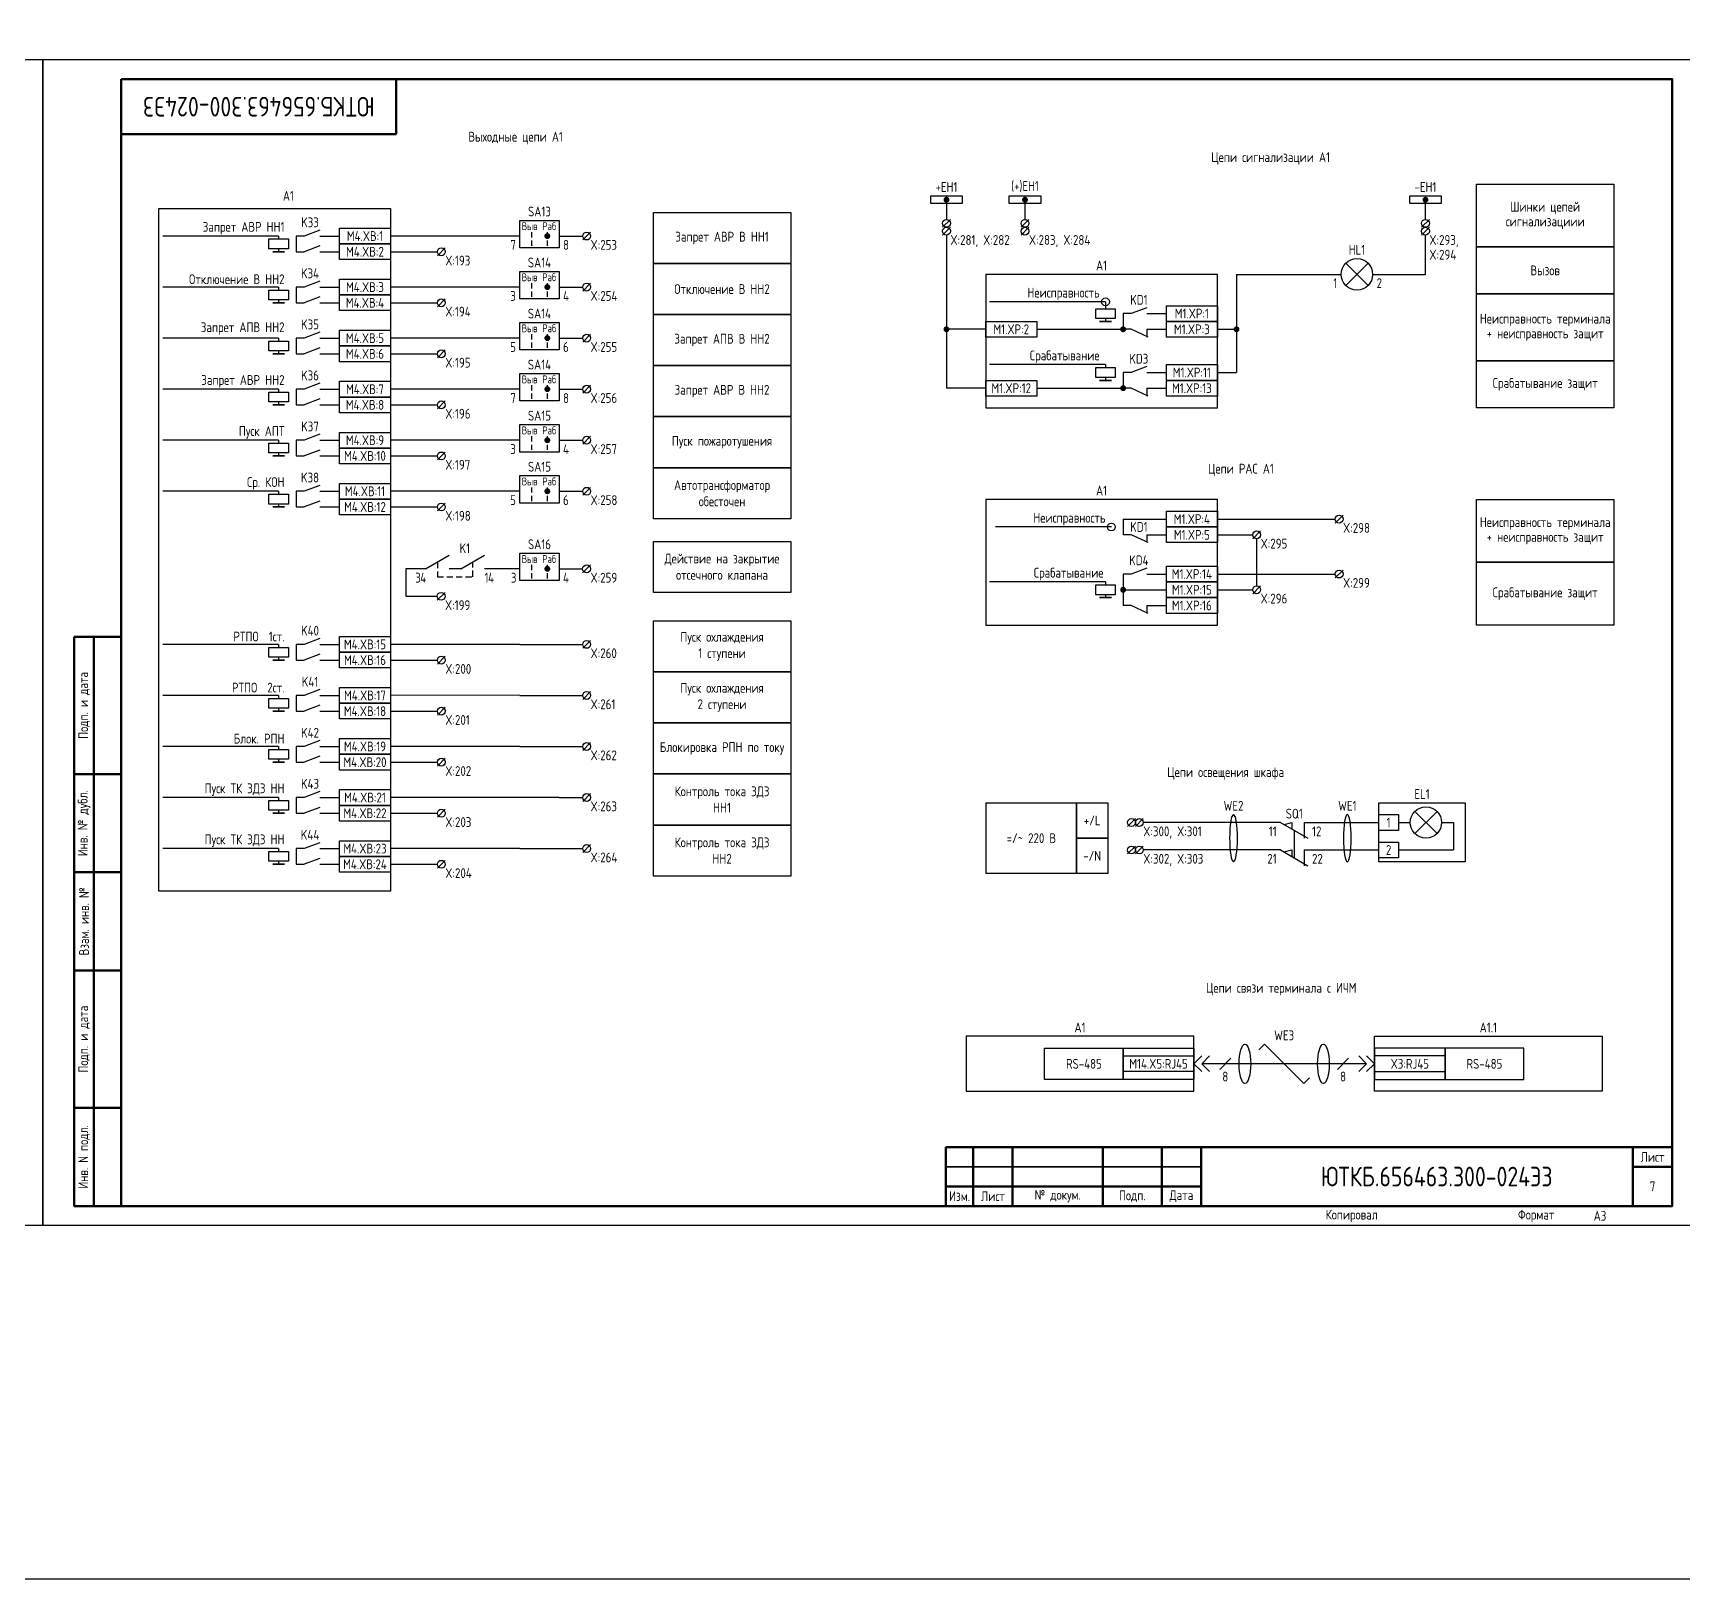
# Model space of a CAD drawing. Header units: millimetres. Extents: x -1244 to 6083, y -90 to 1191.
# Drawn here: x 2517.5 to 2937.5, y -90 to 303.8 of the extents above; entities that cross this region are included whole.
import ezdxf

# ---------------------------------------------------------------- set-up
doc = ezdxf.new("R2010")
doc.units = ezdxf.units.MM
doc.linetypes.add('HIDDEN2', pattern=[4.7625, 3.175, -1.5875])
doc.styles.add('Gost_type_A', font='GOST_0.TTF')

# ---------------------------------------------------------------- blocks, each defined once
blk = doc.blocks.new('POINT')
at = {"const_width": 0.75}
blk.add_lwpolyline([(-0.375, 0, 1), (0.375, 0, 1)], format="xyb", close=True, dxfattribs=at)
blk = doc.blocks.new('Шинка')
blk.add_lwpolyline([(-4, 1), (4, 1), (4, -1), (-4, -1)], close=True)
blk.add_blockref('POINT', (0, 0))
blk = doc.blocks.new('Формат_А3')
blk.add_lwpolyline([(-420, 297), (0, 297), (0, 0), (-420, 0)], close=True)
at = {"lineweight": 50}
blk.add_lwpolyline([(-400, 292), (-5, 292), (-5, 5), (-400, 5)], close=True, dxfattribs=at)
blk = doc.blocks.new('Штамп угловой верхний')
at = {"lineweight": 50}
blk.add_lwpolyline([(0, 0), (70, 0), (70, -14), (0, -14)], close=True, dxfattribs=at)
blk = doc.blocks.new('Штамп левый нижний')
at = {"lineweight": 50}
for points in [[(-12, 145), (-7, 145), (-7, 110), (-12, 110)], [(-7, 145), (0, 145), (0, 110), (-7, 110)], [(-12, 110), (-7, 110), (-7, 85), (-12, 85)], [(-7, 110), (0, 110), (0, 85), (-7, 85)], [(-12, 85), (-7, 85), (-7, 60), (-12, 60)], [(-7, 85), (0, 85), (0, 60), (-7, 60)], [(-12, 60), (-7, 60), (-7, 25), (-12, 25)], [(-7, 60), (0, 60), (0, 25), (-7, 25)], [(-12, 25), (-7, 25), (-7, 0), (-12, 0)], [(-7, 25), (0, 25), (0, 0), (-7, 0)]]:
    blk.add_lwpolyline(points, close=True, dxfattribs=at)
at = {"char_height": 2.5, "attachment_point": 5, "rotation": 90, "style": 'Gost_type_A'}
for s, insert, width in [('Подп. и дата', (-9.5, 127.5), 35), ('Инв. № дубл.', (-9.5, 97.5), 25), ('Взам. инв. №', (-9.5, 72.5), 25), ('Подп. и дата', (-9.5, 42.5), 35), ('Инв. N подл.', (-9.5, 12.5), 25)]:
    blk.add_mtext(s, dxfattribs=dict(at, insert=insert, width=width))
blk = doc.blocks.new('Штамп малый нижний')
at = {"lineweight": 50}
for points in [[(-185, 15), (-178, 15), (-178, 5), (-185, 5)], [(-178, 15), (-168, 15), (-168, 5), (-178, 5)], [(-168, 15), (-145, 15), (-145, 5), (-168, 5)], [(-145, 15), (-130, 15), (-130, 5), (-145, 5)], [(-130, 15), (-120, 15), (-120, 5), (-130, 5)], [(-120, 15), (-10, 15), (-10, 0), (-120, 0)], [(-10, 15), (0, 15), (0, 10), (-10, 10)], [(-10, 10), (0, 10), (0, 0), (-10, 0)], [(-185, 5), (-178, 5), (-178, 0), (-185, 0)], [(-178, 5), (-168, 5), (-168, 0), (-178, 0)], [(-168, 5), (-145, 5), (-145, 0), (-168, 0)], [(-145, 5), (-130, 5), (-130, 0), (-145, 0)], [(-130, 5), (-120, 5), (-120, 0), (-130, 0)]]:
    blk.add_lwpolyline(points, close=True, dxfattribs=at)
for points in [[(-185, 15), (-178, 15), (-178, 10), (-185, 10)], [(-178, 15), (-168, 15), (-168, 10), (-178, 10)], [(-168, 15), (-145, 15), (-145, 10), (-168, 10)], [(-145, 15), (-130, 15), (-130, 10), (-145, 10)], [(-130, 15), (-120, 15), (-120, 10), (-130, 10)], [(-185, 10), (-178, 10), (-178, 5), (-185, 5)], [(-178, 10), (-168, 10), (-168, 5), (-178, 5)], [(-168, 10), (-145, 10), (-145, 5), (-168, 5)], [(-145, 10), (-130, 10), (-130, 5), (-145, 5)], [(-130, 10), (-120, 10), (-120, 5), (-130, 5)]]:
    blk.add_lwpolyline(points, close=True)
at = {"char_height": 2.5, "style": 'Gost_type_A'}
for s, insert, width, attachment_point in [('Лист', (-5, 12.5), 10, 5), ('Изм.', (-181.5, 2.5), 7, 5), ('Лист', (-173, 2.5), 10, 5), ('№ докум.', (-156.5, 2.5), 23, 5), ('Подп.', (-137.5, 2.5), 15, 5), ('Дата', (-125, 2.5), 10, 5), ('Копировал', (-75, -2.53), 13.1202, 6), ('Формат', (-30, -2.53), 13.1202, 6)]:
    blk.add_mtext(s, dxfattribs=dict(at, insert=insert, width=width, attachment_point=attachment_point))
blk = doc.blocks.new('Переключатель_положение')
for p, q in [((2, 1), (2, -0.34)), ((2, -1.14), (2, -2.49))]:
    blk.add_line(p, q)

msp = doc.modelspace()

# ---------------------------------------------------------------- linework, layer by layer
for p, q in [((2750.16, 261.29), (2750.16, 256.29)), ((2872.15, 256.29), (2872.15, 261.29)), ((2751.16, 256.29), (2749.16, 254.29)), ((2771.16, 256.29), (2769.16, 254.29)), ((2770.16, 260.29), (2770.16, 256.29)), ((2873.15, 256.29), (2871.15, 254.29)), ((2580.06, 252.04), (2550.56, 252.04)), ((2580.06, 252.04), (2580.06, 251.29)), ((2641.5, 252.04), (2608.56, 252.04)), ((2659.51, 253.04), (2657.51, 251.04)), ((2751.16, 254.29), (2749.16, 252.29)), ((2750.16, 252.29), (2750.16, 213.29)), ((2771.16, 254.29), (2769.16, 252.29)), ((2873.15, 254.29), (2871.15, 252.29)), ((2872.15, 254.29), (2872.15, 254.3)), ((2872.15, 254.29), (2872.15, 254.3)), ((2872.15, 242.29), (2872.15, 252.29)), ((2580.06, 248.79), (2580.06, 248.04)), ((2608.56, 248.04), (2620.5, 248.04)), ((2622.51, 249.04), (2620.51, 247.04)), ((2851.87, 245.12), (2857.53, 239.46)), ((2857.53, 245.12), (2851.87, 239.46)), ((2659.51, 240.04), (2657.51, 238.04)), ((2824.04, 242.29), (2835.97, 242.29)), ((2824.04, 242.29), (2824.04, 217.29)), ((2835.97, 242.29), (2850.7, 242.29)), ((2858.7, 242.29), (2872.15, 242.29)), ((2580.06, 239.04), (2550.56, 239.04)), ((2580.06, 239.04), (2580.06, 238.29)), ((2580.06, 235.79), (2580.06, 235.04)), ((2641.5, 239.04), (2608.56, 239.04)), ((2622.51, 236.04), (2620.51, 234.04)), ((2790.66, 235.29), (2761.16, 235.29)), ((2790.66, 235.29), (2790.66, 233.54)), ((2608.56, 235.04), (2620.5, 235.04)), ((2790.66, 231.04), (2790.66, 230.29)), ((2659.51, 227.04), (2657.51, 225.04)), ((2760.16, 228.29), (2750.16, 228.29)), ((2801.16, 228.29), (2801.16, 226.29)), ((2819.16, 228.29), (2824.04, 228.29)), ((2580.06, 226.04), (2550.56, 226.04)), ((2580.06, 226.04), (2580.06, 225.29)), ((2580.06, 222.79), (2580.06, 222.04)), ((2641.5, 226.04), (2608.56, 226.04)), ((2622.51, 223.04), (2620.51, 221.04)), ((2608.56, 222.04), (2620.5, 222.04)), ((2790.66, 219.29), (2761.16, 219.29)), ((2790.66, 219.29), (2790.66, 218.54)), ((2790.66, 216.04), (2790.66, 215.29)), ((2819.16, 217.29), (2824.04, 217.29)), ((2580.06, 213.04), (2550.56, 213.04)), ((2580.06, 213.04), (2580.06, 212.29)), ((2641.5, 213.04), (2608.56, 213.04)), ((2622.51, 210.04), (2620.51, 208.04)), ((2659.51, 214.04), (2657.51, 212.04)), ((2760.16, 213.29), (2750.16, 213.29)), ((2801.16, 213.29), (2801.16, 211.29)), ((2580.06, 209.79), (2580.06, 209.04)), ((2608.56, 209.04), (2620.5, 209.04)), ((2580.06, 200.04), (2550.56, 200.04)), ((2580.06, 200.04), (2580.06, 199.29)), ((2641.5, 200.04), (2608.56, 200.04)), ((2659.51, 201.04), (2657.51, 199.04)), ((2580.06, 196.79), (2580.06, 196.04)), ((2608.56, 196.04), (2620.5, 196.04)), ((2622.51, 197.04), (2620.51, 195.04)), ((2580.06, 187.04), (2550.56, 187.04)), ((2580.06, 187.04), (2580.06, 186.29)), ((2641.5, 187.04), (2608.56, 187.04)), ((2659.51, 188.04), (2657.51, 186.04)), ((2580.06, 183.79), (2580.06, 183.04)), ((2608.56, 183.04), (2620.5, 183.04)), ((2622.51, 184.04), (2620.51, 182.04)), ((2851.17, 180.95), (2849.17, 178.95)), ((2792.16, 177.95), (2762.66, 177.95)), ((2795.16, 179.95), (2795.16, 175.95)), ((2819.16, 179.95), (2849.16, 179.95)), ((2830.16, 176.95), (2828.16, 174.95)), ((2801.16, 175.95), (2801.16, 173.95)), ((2819.16, 175.95), (2828.16, 175.95)), ((2829.16, 174.95), (2829.16, 162.95)), ((2617.5, 167.28), (2623.5, 170.74)), ((2626.5, 167.28), (2632.5, 170.74)), ((2659.5, 168.28), (2657.5, 166.28)), ((2617.5, 167.28), (2612.5, 167.28)), ((2612.5, 167.28), (2612.5, 160.28)), ((2626.5, 167.28), (2623.5, 167.28)), ((2641.5, 167.28), (2632.5, 167.28)), ((2790.66, 163.95), (2761.16, 163.95)), ((2790.66, 163.95), (2790.66, 163.2)), ((2819.16, 165.95), (2849.16, 165.95)), ((2851.17, 166.95), (2849.17, 164.95)), ((2612.5, 160.28), (2620.44, 160.28)), ((2622.44, 161.28), (2620.44, 159.28)), ((2790.66, 160.7), (2790.66, 159.95)), ((2819.16, 161.95), (2828.16, 161.95)), ((2830.16, 162.95), (2828.16, 160.95)), ((2801.16, 157.95), (2801.16, 155.95)), ((2580.06, 148.04), (2550.56, 148.04)), ((2580.06, 148.04), (2580.06, 147.29)), ((2641.5, 148.04), (2608.56, 148.04)), ((2659.51, 149.04), (2657.51, 147.04)), ((2580.06, 144.79), (2580.06, 144.04)), ((2608.56, 144.04), (2620.5, 144.04)), ((2622.51, 145.04), (2620.51, 143.04)), ((2580.06, 135.04), (2550.56, 135.04)), ((2580.06, 135.04), (2580.06, 134.29)), ((2641.5, 135.04), (2608.56, 135.09)), ((2659.51, 136.04), (2657.51, 134.04)), ((2580.06, 131.79), (2580.06, 131.04)), ((2608.56, 131.04), (2620.5, 131.04)), ((2622.51, 132.04), (2620.51, 130.04)), ((2580.06, 122.04), (2550.56, 122.04)), ((2580.06, 122.04), (2580.06, 121.29)), ((2641.5, 122.04), (2608.56, 122.04)), ((2659.51, 123.04), (2657.51, 121.04)), ((2580.06, 118.79), (2580.06, 118.04)), ((2608.56, 118.04), (2620.5, 118.04)), ((2622.51, 119.04), (2620.51, 117.04)), ((2659.51, 110.04), (2657.51, 108.04)), ((2580.06, 109.04), (2550.56, 109.04)), ((2580.06, 109.04), (2580.06, 108.29)), ((2580.06, 105.79), (2580.06, 105.04)), ((2651.5, 109.04), (2608.56, 109.04)), ((2608.56, 105.04), (2620.5, 105.04)), ((2622.51, 106.04), (2620.51, 104.04)), ((2869.45, 105.51), (2875.1, 99.85)), ((2875.1, 105.51), (2869.45, 99.85)), ((2798.28, 103.68), (2796.28, 101.68)), ((2800.28, 103.68), (2798.28, 101.68)), ((2835.27, 102.68), (2800.28, 102.68)), ((2835.27, 102.68), (2842.2, 98.68)), ((2836.14, 102.18), (2838.14, 102.68)), ((2838.14, 102.68), (2838.14, 101.02)), ((2841.27, 102.68), (2841.27, 98.68)), ((2841.27, 102.68), (2860.27, 102.68)), ((2865.27, 102.68), (2868.27, 102.68)), ((2876.27, 102.68), (2879.27, 102.68)), ((2879.27, 102.68), (2879.27, 95.68)), ((2659.51, 97.04), (2657.51, 95.04)), ((2798.28, 96.68), (2796.28, 94.68)), ((2800.28, 96.68), (2798.28, 94.68)), ((2580.06, 96.04), (2550.56, 96.04)), ((2580.06, 96.04), (2580.06, 95.29)), ((2580.06, 92.79), (2580.06, 92.04)), ((2641.5, 96.04), (2608.56, 96.04)), ((2622.51, 93.04), (2620.51, 91.04)), ((2835.27, 95.68), (2800.28, 95.68)), ((2835.27, 95.68), (2842.2, 91.68)), ((2836.14, 95.18), (2838.14, 95.68)), ((2838.14, 95.68), (2838.14, 94.02)), ((2841.27, 95.68), (2841.27, 91.68)), ((2841.27, 95.68), (2860.27, 95.68)), ((2865.27, 95.68), (2879.27, 95.68)), ((2608.56, 92.04), (2620.5, 92.04)), ((2829.71, 44.75), (2831.17, 46.22)), ((2831.17, 46.22), (2841.17, 36.22)), ((2813.17, 41.22), (2815.17, 43.22)), ((2813.17, 41.22), (2815.17, 43.22)), ((2815.17, 41.22), (2817.17, 43.22)), ((2815.17, 41.22), (2817.17, 43.22)), ((2822.59, 42.63), (2819.76, 39.8)), ((2852.59, 42.63), (2849.76, 39.8)), ((2857.17, 41.22), (2855.17, 43.22)), ((2857.17, 41.22), (2855.17, 43.22)), ((2859.17, 41.22), (2857.17, 43.22)), ((2859.17, 41.22), (2857.17, 43.22)), ((2813.17, 41.22), (2815.17, 39.22)), ((2813.17, 41.22), (2815.17, 39.22)), ((2857.17, 41.22), (2815.17, 41.22)), ((2815.17, 41.22), (2817.17, 39.22)), ((2815.17, 41.22), (2817.17, 39.22)), ((2857.17, 41.22), (2855.17, 39.22)), ((2857.17, 41.22), (2855.17, 39.22)), ((2859.17, 41.22), (2857.17, 39.22)), ((2859.17, 41.22), (2857.17, 39.22)), ((2841.17, 36.22), (2842.59, 37.63))]:
    msp.add_line(p, q)
at = {"ltscale": 1.08}
for p, q in [((2586.56, 252.04), (2584.56, 252.04)), ((2584.56, 252.04), (2584.56, 248.04)), ((2590.56, 252.04), (2595.56, 252.04)), ((2584.56, 248.04), (2586.56, 248.04)), ((2590.56, 248.04), (2595.56, 248.04)), ((2586.56, 239.04), (2584.56, 239.04)), ((2584.56, 239.04), (2584.56, 235.04)), ((2590.56, 239.04), (2595.56, 239.04)), ((2584.56, 235.04), (2586.56, 235.04)), ((2590.56, 235.04), (2595.56, 235.04)), ((2797.16, 232.29), (2795.16, 232.29)), ((2795.16, 232.29), (2795.16, 228.29)), ((2801.16, 232.29), (2806.16, 232.29)), ((2773.16, 228.29), (2795.16, 228.29)), ((2797.16, 228.29), (2795.16, 228.29)), ((2801.16, 228.29), (2806.16, 228.29)), ((2586.56, 226.04), (2584.56, 226.04)), ((2584.56, 226.04), (2584.56, 222.04)), ((2590.56, 226.04), (2595.56, 226.04)), ((2584.56, 222.04), (2586.56, 222.04)), ((2590.56, 222.04), (2595.56, 222.04)), ((2797.16, 217.29), (2795.16, 217.29)), ((2795.16, 217.29), (2795.16, 213.29)), ((2801.16, 217.29), (2806.16, 217.29)), ((2586.56, 213.04), (2584.56, 213.04)), ((2584.56, 213.04), (2584.56, 209.04)), ((2590.56, 213.04), (2595.56, 213.04)), ((2773.16, 213.29), (2795.16, 213.29)), ((2797.16, 213.29), (2795.16, 213.29)), ((2801.16, 213.29), (2806.16, 213.29)), ((2584.56, 209.04), (2586.56, 209.04)), ((2590.56, 209.04), (2595.56, 209.04)), ((2586.56, 200.04), (2584.56, 200.04)), ((2584.56, 200.04), (2584.56, 196.04)), ((2590.56, 200.04), (2595.56, 200.04)), ((2584.56, 196.04), (2586.56, 196.04)), ((2590.56, 196.04), (2595.56, 196.04)), ((2586.56, 187.04), (2584.56, 187.04)), ((2584.56, 187.04), (2584.56, 183.04)), ((2590.56, 187.04), (2595.56, 187.04)), ((2584.56, 183.04), (2586.56, 183.04)), ((2590.56, 183.04), (2595.56, 183.04)), ((2795.16, 179.95), (2806.16, 179.95)), ((2797.16, 175.95), (2795.16, 175.95)), ((2801.16, 175.95), (2806.16, 175.95)), ((2797.16, 165.95), (2795.16, 165.95)), ((2795.16, 165.95), (2795.16, 157.95)), ((2801.16, 165.95), (2806.16, 165.95)), ((2795.16, 161.95), (2806.16, 161.95)), ((2797.16, 157.95), (2795.16, 157.95)), ((2801.16, 157.95), (2806.16, 157.95)), ((2586.56, 148.04), (2584.56, 148.04)), ((2584.56, 148.04), (2584.56, 144.04)), ((2590.56, 148.04), (2595.56, 148.04)), ((2584.56, 144.04), (2586.56, 144.04)), ((2590.56, 144.04), (2595.56, 144.04)), ((2586.56, 135.04), (2584.56, 135.04)), ((2584.56, 135.04), (2584.56, 131.04)), ((2590.56, 135.04), (2595.56, 135.04)), ((2584.56, 131.04), (2586.56, 131.04)), ((2590.56, 131.04), (2595.56, 131.04)), ((2586.56, 122.04), (2584.56, 122.04)), ((2584.56, 122.04), (2584.56, 118.04)), ((2590.56, 122.04), (2595.56, 122.04)), ((2584.56, 118.04), (2586.56, 118.04)), ((2590.56, 118.04), (2595.56, 118.04)), ((2586.56, 109.04), (2584.56, 109.04)), ((2584.56, 109.04), (2584.56, 105.04)), ((2584.56, 105.04), (2586.56, 105.04)), ((2590.56, 109.04), (2595.56, 109.04)), ((2590.56, 105.04), (2595.56, 105.04)), ((2586.56, 96.04), (2584.56, 96.04)), ((2584.56, 96.04), (2584.56, 92.04)), ((2590.56, 96.04), (2595.56, 96.04)), ((2584.56, 92.04), (2586.56, 92.04)), ((2590.56, 92.04), (2595.56, 92.04))]:
    msp.add_line(p, q, dxfattribs=at)
at = {"ltscale": 4.32}
for p, q in [((2590.56, 253.54), (2586.56, 252.04)), ((2590.56, 249.54), (2586.56, 248.04)), ((2590.56, 240.54), (2586.56, 239.04)), ((2590.56, 236.54), (2586.56, 235.04)), ((2801.16, 233.79), (2797.16, 232.29)), ((2590.56, 227.54), (2586.56, 226.04)), ((2801.55, 226.29), (2797.16, 228.29)), ((2590.56, 223.54), (2586.56, 222.04)), ((2801.16, 218.79), (2797.16, 217.29)), ((2590.56, 214.54), (2586.56, 213.04)), ((2590.56, 210.54), (2586.56, 209.04)), ((2801.55, 211.29), (2797.16, 213.29)), ((2590.56, 201.54), (2586.56, 200.04)), ((2590.56, 197.54), (2586.56, 196.04)), ((2590.56, 188.54), (2586.56, 187.04)), ((2590.56, 184.54), (2586.56, 183.04)), ((2801.55, 173.95), (2797.16, 175.95)), ((2801.16, 167.45), (2797.16, 165.95)), ((2801.55, 155.95), (2797.16, 157.95)), ((2590.56, 149.54), (2586.56, 148.04)), ((2590.56, 145.54), (2586.56, 144.04)), ((2590.56, 136.54), (2586.56, 135.04)), ((2590.56, 132.54), (2586.56, 131.04)), ((2590.56, 123.54), (2586.56, 122.04)), ((2590.56, 119.54), (2586.56, 118.04)), ((2590.56, 110.54), (2586.56, 109.04)), ((2590.56, 106.54), (2586.56, 105.04)), ((2590.56, 97.54), (2586.56, 96.04)), ((2590.56, 93.54), (2586.56, 92.04))]:
    msp.add_line(p, q, dxfattribs=at)
at = {"ltscale": 4}
for p, q in [((2651.5, 252.04), (2657.51, 252.04)), ((2651.5, 239.04), (2657.51, 239.04)), ((2651.5, 226.04), (2657.51, 226.04)), ((2651.5, 213.04), (2657.51, 213.04)), ((2651.5, 200.04), (2657.51, 200.04)), ((2651.5, 187.04), (2657.51, 187.04)), ((2641.5, 148.04), (2657.51, 148.04)), ((2641.5, 135.04), (2657.51, 135.04)), ((2641.5, 122.04), (2657.51, 122.04)), ((2651.5, 109.04), (2657.51, 109.04)), ((2641.5, 96.04), (2657.51, 96.04))]:
    msp.add_line(p, q, dxfattribs=at)
at = {"linetype": 'HIDDEN2', "ltscale": 0.5}
for p, q in [((2620.5, 169.01), (2620.5, 165.28)), ((2629.5, 165.28), (2629.5, 169.01)), ((2620.5, 165.28), (2629.5, 165.28))]:
    msp.add_line(p, q, dxfattribs=at)
at = {"linetype": 'Continuous', "ltscale": 4}
msp.add_line((2651.5, 167.28), (2657.5, 167.28), dxfattribs=at)
at = {"ltscale": 0.5}
msp.add_line((2838.74, 100.68), (2838.74, 93.68), dxfattribs=at)
for points in [[(-1117.42, 586), (6083.28, 586), (6083.28, -90), (-1117.42, -90)], [(2920.15, 249.29), (2885.15, 249.29), (2885.15, 265.29), (2920.15, 265.29)], [(2549.56, 259.04), (2608.56, 259.04), (2608.56, 85.22), (2549.56, 85.22)], [(2675.5, 258.04), (2710.5, 258.04), (2710.5, 245.04), (2675.5, 245.04)], [(2595.56, 254.04), (2608.56, 254.04), (2608.56, 250.04), (2595.56, 250.04)], [(2641.5, 256.04), (2651.5, 256.04), (2651.5, 249.04), (2641.5, 249.04)], [(2582.56, 251.29), (2582.56, 248.79), (2577.56, 248.79), (2577.56, 251.29)], [(2581.56, 248.04), (2578.56, 248.04)], [(2595.56, 250.04), (2608.56, 250.04), (2608.56, 246.04), (2595.56, 246.04)], [(2920.15, 237.29), (2885.15, 237.29), (2885.15, 249.29), (2920.15, 249.29)], [(2675.5, 245.04), (2710.5, 245.04), (2710.5, 232.04), (2675.5, 232.04)], [(2595.56, 241.04), (2608.56, 241.04), (2608.56, 237.04), (2595.56, 237.04)], [(2641.5, 243.04), (2651.5, 243.04), (2651.5, 236.04), (2641.5, 236.04)], [(2760.16, 208.29), (2819.16, 208.29), (2819.16, 242.29), (2760.16, 242.29)], [(2582.56, 238.29), (2582.56, 235.79), (2577.56, 235.79), (2577.56, 238.29)], [(2595.56, 237.04), (2608.56, 237.04), (2608.56, 233.04), (2595.56, 233.04)], [(2920.15, 220.29), (2885.15, 220.29), (2885.15, 237.29), (2920.15, 237.29)], [(2581.56, 235.04), (2578.56, 235.04)], [(2675.5, 232.04), (2710.5, 232.04), (2710.5, 219.04), (2675.5, 219.04)], [(2793.16, 233.54), (2793.16, 231.04), (2788.16, 231.04), (2788.16, 233.54)], [(2806.16, 234.29), (2819.16, 234.29), (2819.16, 230.29), (2806.16, 230.29)], [(2595.56, 228.04), (2608.56, 228.04), (2608.56, 224.04), (2595.56, 224.04)], [(2641.5, 230.04), (2651.5, 230.04), (2651.5, 223.04), (2641.5, 223.04)], [(2760.16, 230.29), (2773.16, 230.29), (2773.16, 226.29), (2760.16, 226.29)], [(2792.16, 230.29), (2789.16, 230.29)], [(2806.16, 230.29), (2819.16, 230.29), (2819.16, 226.29), (2806.16, 226.29)], [(2582.56, 225.29), (2582.56, 222.79), (2577.56, 222.79), (2577.56, 225.29)], [(2595.56, 224.04), (2608.56, 224.04), (2608.56, 220.04), (2595.56, 220.04)], [(2581.56, 222.04), (2578.56, 222.04)], [(2675.5, 219.04), (2710.5, 219.04), (2710.5, 206.04), (2675.5, 206.04)], [(2793.16, 218.54), (2793.16, 216.04), (2788.16, 216.04), (2788.16, 218.54)], [(2806.16, 219.29), (2819.16, 219.29), (2819.16, 215.29), (2806.16, 215.29)], [(2920.15, 208.29), (2885.15, 208.29), (2885.15, 220.29), (2920.15, 220.29)], [(2595.56, 215.04), (2608.56, 215.04), (2608.56, 211.04), (2595.56, 211.04)], [(2641.5, 217.04), (2651.5, 217.04), (2651.5, 210.04), (2641.5, 210.04)], [(2760.16, 215.29), (2773.16, 215.29), (2773.16, 211.29), (2760.16, 211.29)], [(2792.16, 215.29), (2789.16, 215.29)], [(2806.16, 215.29), (2819.16, 215.29), (2819.16, 211.29), (2806.16, 211.29)], [(2582.56, 212.29), (2582.56, 209.79), (2577.56, 209.79), (2577.56, 212.29)], [(2595.56, 211.04), (2608.56, 211.04), (2608.56, 207.04), (2595.56, 207.04)], [(2581.56, 209.04), (2578.56, 209.04)], [(2675.5, 206.04), (2710.5, 206.04), (2710.5, 193.04), (2675.5, 193.04)], [(2595.56, 202.04), (2608.56, 202.04), (2608.56, 198.04), (2595.56, 198.04)], [(2641.5, 204.04), (2651.5, 204.04), (2651.5, 197.04), (2641.5, 197.04)], [(2582.56, 199.29), (2582.56, 196.79), (2577.56, 196.79), (2577.56, 199.29)], [(2595.56, 198.04), (2608.56, 198.04), (2608.56, 194.04), (2595.56, 194.04)], [(2581.56, 196.04), (2578.56, 196.04)], [(2595.56, 189.04), (2608.56, 189.04), (2608.56, 185.04), (2595.56, 185.04)], [(2641.5, 191.04), (2651.5, 191.04), (2651.5, 184.04), (2641.5, 184.04)], [(2675.5, 193.04), (2710.5, 193.04), (2710.5, 180.04), (2675.5, 180.04)], [(2582.56, 186.29), (2582.56, 183.79), (2577.56, 183.79), (2577.56, 186.29)], [(2595.56, 185.04), (2608.56, 185.04), (2608.56, 181.04), (2595.56, 181.04)], [(2760.16, 152.95), (2819.16, 152.95), (2819.16, 184.95), (2760.16, 184.95)], [(2920.15, 168.95), (2885.15, 168.95), (2885.15, 184.95), (2920.15, 184.95)], [(2581.56, 183.04), (2578.56, 183.04)], [(2806.16, 181.95), (2819.16, 181.95), (2819.16, 177.95), (2806.16, 177.95)], [(2806.16, 177.95), (2819.16, 177.95), (2819.16, 173.95), (2806.16, 173.95)], [(2675.5, 174.28), (2710.5, 174.28), (2710.5, 161.28), (2675.5, 161.28)], [(2641.5, 171.28), (2651.5, 171.28), (2651.5, 164.28), (2641.5, 164.28)], [(2920.15, 152.95), (2885.15, 152.95), (2885.15, 168.95), (2920.15, 168.95)], [(2806.16, 167.95), (2819.16, 167.95), (2819.16, 163.95), (2806.16, 163.95)], [(2806.16, 163.95), (2819.16, 163.95), (2819.16, 159.95), (2806.16, 159.95)], [(2793.16, 163.2), (2793.16, 160.7), (2788.16, 160.7), (2788.16, 163.2)], [(2792.16, 159.95), (2789.16, 159.95)], [(2806.16, 159.95), (2819.16, 159.95), (2819.16, 155.95), (2806.16, 155.95)], [(2675.5, 154.04), (2710.5, 154.04), (2710.5, 141.04), (2675.5, 141.04)], [(2582.56, 147.29), (2582.56, 144.79), (2577.56, 144.79), (2577.56, 147.29)], [(2595.56, 150.04), (2608.56, 150.04), (2608.56, 146.04), (2595.56, 146.04)], [(2581.56, 144.04), (2578.56, 144.04)], [(2595.56, 146.04), (2608.56, 146.04), (2608.56, 142.04), (2595.56, 142.04)], [(2675.5, 141.04), (2710.5, 141.04), (2710.5, 128.04), (2675.5, 128.04)], [(2595.56, 137.04), (2608.56, 137.04), (2608.56, 133.04), (2595.56, 133.04)], [(2582.56, 134.29), (2582.56, 131.79), (2577.56, 131.79), (2577.56, 134.29)], [(2581.56, 131.04), (2578.56, 131.04)], [(2595.56, 133.04), (2608.56, 133.04), (2608.56, 129.04), (2595.56, 129.04)], [(2675.5, 128.04), (2710.5, 128.04), (2710.5, 115.04), (2675.5, 115.04)], [(2595.56, 124.04), (2608.56, 124.04), (2608.56, 120.04), (2595.56, 120.04)], [(2582.56, 121.29), (2582.56, 118.79), (2577.56, 118.79), (2577.56, 121.29)], [(2581.56, 118.04), (2578.56, 118.04)], [(2595.56, 120.04), (2608.56, 120.04), (2608.56, 116.04), (2595.56, 116.04)], [(2675.5, 115.04), (2710.5, 115.04), (2710.5, 102.04), (2675.5, 102.04)], [(2595.56, 111.04), (2608.56, 111.04), (2608.56, 107.04), (2595.56, 107.04)], [(2582.56, 108.29), (2582.56, 105.79), (2577.56, 105.79), (2577.56, 108.29)], [(2581.56, 105.04), (2578.56, 105.04)], [(2595.56, 107.04), (2608.56, 107.04), (2608.56, 103.04), (2595.56, 103.04)], [(2783.27, 89.68), (2760.27, 89.68), (2760.27, 107.68), (2783.27, 107.68)], [(2791.27, 98.68), (2783.27, 98.68), (2783.27, 107.68), (2791.27, 107.68)], [(2860.27, 107.68), (2882.27, 107.68), (2882.27, 92.68), (2860.27, 92.68)], [(2675.5, 102.04), (2710.5, 102.04), (2710.5, 89.04), (2675.5, 89.04)], [(2860.27, 104.68), (2865.27, 104.68), (2865.27, 100.68), (2860.27, 100.68)], [(2595.56, 98.04), (2608.56, 98.04), (2608.56, 94.04), (2595.56, 94.04)], [(2791.27, 89.68), (2783.27, 89.68), (2783.27, 98.68), (2791.27, 98.68)], [(2860.27, 97.68), (2865.27, 97.68), (2865.27, 93.68), (2860.27, 93.68)], [(2582.56, 95.29), (2582.56, 92.79), (2577.56, 92.79), (2577.56, 95.29)], [(2595.56, 94.04), (2608.56, 94.04), (2608.56, 90.04), (2595.56, 90.04)], [(2581.56, 92.04), (2578.56, 92.04)], [(2755.17, 34.22), (2813.17, 34.22), (2813.17, 48.22), (2755.17, 48.22)], [(2917.17, 34.22), (2859.17, 34.22), (2859.17, 48.22), (2917.17, 48.22)], [(2775.17, 45.22), (2795.17, 45.22), (2795.17, 37.22), (2775.17, 37.22)], [(2795.17, 45.22), (2813.17, 45.22), (2813.17, 37.22), (2795.17, 37.22)], [(2795.17, 43.22), (2813.17, 43.22), (2813.17, 39.22), (2795.17, 39.22)], [(2877.17, 45.22), (2859.17, 45.22), (2859.17, 37.22), (2877.17, 37.22)], [(2877.17, 43.22), (2859.17, 43.22), (2859.17, 39.22), (2877.17, 39.22)], [(2897.17, 45.22), (2877.17, 45.22), (2877.17, 37.22), (2897.17, 37.22)]]:
    msp.add_lwpolyline(points, close=True)
for centre, radius in [((2750.16, 255.29), 1), ((2770.16, 255.29), 1), ((2872.15, 255.29), 1), ((2658.51, 252.04), 1), ((2750.16, 253.29), 1), ((2770.16, 253.29), 1), ((2872.15, 253.29), 1), ((2621.51, 248.04), 1), ((2854.7, 242.29), 4), ((2658.51, 239.04), 1), ((2621.51, 235.04), 1), ((2790.66, 235.29), 1), ((2658.51, 226.04), 1), ((2621.51, 222.04), 1), ((2621.51, 209.04), 1), ((2658.51, 213.04), 1), ((2658.51, 200.04), 1), ((2621.51, 196.04), 1), ((2658.51, 187.04), 1), ((2621.51, 183.04), 1), ((2850.17, 179.95), 1), ((2792.16, 177.95), 1), ((2829.16, 175.95), 1), ((2658.5, 167.28), 1), ((2850.17, 165.95), 1), ((2621.44, 160.28), 1), ((2829.16, 161.95), 1), ((2658.51, 148.04), 1), ((2621.51, 144.04), 1), ((2658.51, 135.04), 1), ((2621.51, 131.04), 1), ((2658.51, 122.04), 1), ((2621.51, 118.04), 1), ((2658.51, 109.04), 1), ((2621.51, 105.04), 1), ((2872.27, 102.68), 4), ((2797.28, 102.68), 1), ((2799.28, 102.68), 1), ((2658.51, 96.04), 1), ((2797.28, 95.68), 1), ((2799.28, 95.68), 1), ((2621.51, 92.04), 1)]:
    msp.add_circle(centre, radius)
at = {"extrusion": (0, 0, -1)}
for centre in [(2823.27, 98.68), (2852.27, 98.68)]:
    msp.add_ellipse(centre, major_axis=(0, -6), ratio=0.166667, dxfattribs=at)
for centre in [(2826.17, 41.22), (2846.17, 41.22)]:
    msp.add_ellipse(centre, major_axis=(0, -5), ratio=0.293778)

# ---------------------------------------------------------------- block references
at = {"color": 1}
for name, p in [('Формат_А3', (2520, 0)), ('Формат_А3', (2940, 0)), ('Штамп левый нижний', (2540, 5)), ('Штамп малый нижний', (2935, 5))]:
    msp.add_blockref(name, p, dxfattribs=at)
for name, p in [('Штамп угловой верхний', (2540, 292)), ('Шинка', (2750.16, 261.29)), ('Шинка', (2770.16, 261.29)), ('Шинка', (2872.15, 261.29)), ('Переключатель_положение', (2642.5, 252.04)), ('POINT', (2648.5, 252.04)), ('Переключатель_положение', (2646.5, 252.04)), ('Переключатель_положение', (2642.5, 239.04)), ('POINT', (2648.5, 239.04)), ('Переключатель_положение', (2646.5, 239.04)), ('Переключатель_положение', (2642.5, 226.04)), ('Переключатель_положение', (2646.5, 226.04)), ('POINT', (2750.16, 228.29)), ('POINT', (2795.16, 228.29)), ('POINT', (2824.04, 228.29)), ('POINT', (2648.5, 226.04)), ('Переключатель_положение', (2642.5, 213.04)), ('POINT', (2648.5, 213.04)), ('Переключатель_положение', (2646.5, 213.04)), ('POINT', (2795.16, 213.29)), ('Переключатель_положение', (2642.5, 200.04)), ('POINT', (2648.5, 200.04)), ('Переключатель_положение', (2646.5, 200.04)), ('Переключатель_положение', (2642.5, 187.04)), ('POINT', (2648.5, 187.04)), ('Переключатель_положение', (2646.5, 187.04)), ('Переключатель_положение', (2642.5, 167.28)), ('POINT', (2648.5, 167.28)), ('Переключатель_положение', (2646.5, 167.28)), ('POINT', (2795.16, 161.95))]:
    msp.add_blockref(name, p)

# ---------------------------------------------------------------- texts
at = {"insert": (2575, 285), "char_height": 5, "width": 70, "attachment_point": 5, "rotation": 180, "style": 'Gost_type_A'}
msp.add_mtext('ЮТКБ.656463.300-024Э3', dxfattribs=at)
at = {"char_height": 2.5, "style": 'Gost_type_A'}
for s, insert, width, attachment_point, line_spacing_factor in [('Выходные цепи А1', (2640.44, 277), 197.5, 5, 0.9), ('Цепи сигнализации А1', (2832.72, 271.79), 197.5, 5, 0.9), ('A1', (2582.56, 261.04), 66, 8, 0.9), ('Шинки цепей сигнализациии', (2902.65, 257.29), 35, 5, 0.9), ('X:281, X:282', (2751.16, 252.29), 16, 1, 0.9), ('X:283, X:284', (2771.16, 252.29), 16, 1, 0.9), ('X:293,\\PX:294', (2873.15, 252.29), 16, 1, 0.9), ('X:253', (2659.51, 251.04), 8, 1, 0.9), ('X:193', (2622.51, 247.04), 8, 1, 0.9), ('A1', (2789.66, 243.29), 59, 8, 0.9), ('Вызов', (2902.65, 243.29), 35, 5, 0.9), ('X:254', (2659.51, 238.04), 8, 1, 0.9), ('Неисправность', (2789.16, 237.29), 37, 6, 0.8), ('X:194', (2622.51, 234.04), 8, 1, 0.9), ('Неисправность терминала + неисправность защит', (2902.65, 228.79), 35, 5, 0.9), ('X:255', (2659.51, 225.04), 8, 1, 0.9), ('X:195', (2622.51, 221.04), 8, 1, 0.9), ('Срабатывание защит', (2902.65, 214.29), 35, 5, 0.9), ('X:256', (2659.51, 212.04), 8, 1, 0.9), ('X:196', (2622.51, 208.04), 8, 1, 0.9), ('X:257', (2659.51, 199.04), 8, 1, 0.9), ('X:197', (2622.51, 195.04), 8, 1, 0.9), ('Цепи РАС А1', (2825.16, 192.45), 191.9988, 5, 0.9), ('X:258', (2659.51, 186.04), 8, 1, 0.9), ('A1', (2789.66, 185.95), 59, 8, 0.9), ('X:198', (2622.51, 182.04), 8, 1, 0.9), ('Неисправность', (2790.66, 179.95), 37, 6, 0.8), ('X:298', (2851.17, 178.95), 8, 1, 0.9), ('Неисправность терминала + неисправность защит', (2902.65, 176.95), 35, 5, 0.9), ('X:295', (2830.17, 174.95), 8, 1, 0.9), ('X:259', (2659.5, 166.28), 8, 1, 0.9), ('X:299', (2851.17, 164.95), 8, 1, 0.9), ('X:296', (2830.17, 160.95), 8, 1, 0.9), ('Срабатывание защит', (2902.65, 160.95), 35, 5, 0.9), ('X:199', (2622.44, 159.28), 8, 1, 0.9), ('X:260', (2659.51, 147.04), 8, 1, 0.9), ('X:200', (2622.51, 143.04), 8, 1, 0.9), ('X:261', (2659.51, 134.04), 8, 1, 0.9), ('X:201', (2622.51, 130.04), 8, 1, 0.9), ('X:262', (2659.51, 121.04), 8, 1, 0.9), ('X:202', (2622.51, 117.04), 8, 1, 0.9), ('Цепи освещения шкафа', (2821.27, 115.18), 122, 5, 0.9), ('EL1', (2871.27, 108.68), 21.9942, 8, 0.9), ('X:263', (2659.51, 108.04), 8, 1, 0.9), ('X:203', (2622.51, 104.04), 8, 1, 0.9), ('+/L', (2787.27, 103.18), 8, 5, 0.9), ('X:300, X:301', (2800.28, 101.68), 17.9949, 1, 0.9), ('=/~ 220 В', (2771.77, 98.68), 23, 5, 0.9), ('X:264', (2659.51, 95.04), 8, 1, 0.9), ('-/N', (2787.27, 94.18), 8, 5, 0.9), ('X:302, X:303', (2800.28, 94.68), 17.9949, 1, 0.9), ('X:204', (2622.51, 91.04), 8, 1, 0.9), ('Цепи связи терминала с ИЧМ', (2835.42, 60.22), 197.5, 5, 0.9), ('A1', (2784.17, 49.22), 58.0002, 8, 0.9), ('A1.1', (2888.17, 49.22), 58.0002, 8, 0.9)]:
    msp.add_mtext(s, dxfattribs=dict(at, insert=insert, width=width, attachment_point=attachment_point, line_spacing_factor=line_spacing_factor))
at = {"style": 'Gost_type_A'}
for s, insert, char_height, width, attachment_point in [('+EH1', (2750.16, 263.29), 2.5, 10, 8), ('(+)EH1', (2770.16, 263.29), 2.5, 10, 8), ('-EH1', (2872.15, 263.29), 2.5, 10, 8), ('K33', (2588.06, 255.54), 2.5, 5, 5), ('SA13', (2646.5, 257.04), 2.5, 10, 8), ('Запрет АВР НН1', (2581.56, 254.04), 2.5, 31.0015, 6), ('M4.XВ:1', (2602.06, 252.04), 2.5, 13, 5), ('Выв', (2644, 254.54), 2, 5, 5), ('Раб', (2649, 254.54), 2, 5, 5), ('Запрет АВР В НН1', (2693, 251.54), 2.5, 34.9988, 5), ('M4.XВ:2', (2602.06, 248.04), 2.5, 13, 5), ('7', (2640.5, 251.03), 2.5, 5, 3), ('8', (2652.5, 251.03), 2.5, 5, 1), ('HL1', (2854.7, 247.29), 2.5, 14, 8), ('K34', (2588.06, 242.54), 2.5, 5, 5), ('SA14', (2646.5, 244.04), 2.5, 10, 8), ('Отключение В НН2', (2581.56, 241.04), 2.5, 31.0015, 6), ('M4.XВ:3', (2602.06, 239.04), 2.5, 13, 5), ('Выв', (2644, 241.54), 2, 5, 5), ('Раб', (2649, 241.54), 2, 5, 5), ('Отключение В НН2', (2693, 238.54), 2.5, 34.9988, 5), ('1', (2849.7, 241.29), 2.5, 6, 3), ('2', (2859.7, 241.29), 2.5, 6, 1), ('M4.XВ:4', (2602.06, 235.04), 2.5, 13, 5), ('3', (2640.5, 238.03), 2.5, 5, 3), ('4', (2652.5, 238.03), 2.5, 5, 1), ('KD1', (2799.16, 235.79), 2.5, 8, 5), ('SA14', (2646.5, 231.04), 2.5, 10, 8), ('M1.XP:1', (2812.66, 232.29), 2.5, 13, 5), ('Запрет АПВ НН2', (2581.56, 228.48), 2.5, 31.0015, 6), ('K35', (2588.06, 229.54), 2.5, 5, 5), ('M4.XВ:5', (2602.06, 226.04), 2.5, 13, 5), ('Выв', (2644, 228.54), 2, 5, 5), ('Раб', (2649, 228.54), 2, 5, 5), ('Запрет АПВ В НН2', (2693, 225.54), 2.5, 34.9988, 5), ('M1.XP:2', (2766.66, 228.29), 2.5, 13, 5), ('M1.XP:3', (2812.66, 228.29), 2.5, 13, 5), ('M4.XВ:6', (2602.06, 222.04), 2.5, 13, 5), ('5', (2640.5, 225.03), 2.5, 5, 3), ('6', (2652.5, 225.03), 2.5, 5, 1), ('SA14', (2646.5, 218.04), 2.5, 10, 8), ('KD3', (2799.16, 220.79), 2.5, 8, 5), ('M1.XP:11', (2812.66, 217.29), 2.5, 13, 5), ('Запрет АВР НН2', (2581.56, 215.04), 2.5, 31.0015, 6), ('K36', (2588.06, 216.54), 2.5, 5, 5), ('M4.XВ:7', (2602.06, 213.04), 2.5, 13, 5), ('Выв', (2644, 215.54), 2, 5, 5), ('Раб', (2649, 215.54), 2, 5, 5), ('M1.XP:12', (2766.66, 213.29), 2.5, 13, 5), ('M1.XP:13', (2812.66, 213.29), 2.5, 13, 5), ('M4.XВ:8', (2602.06, 209.04), 2.5, 13, 5), ('7', (2640.5, 212.03), 2.5, 5, 3), ('8', (2652.5, 212.03), 2.5, 5, 1), ('Запрет АВР В НН2', (2693, 212.54), 2.5, 34.9988, 5), ('SA15', (2646.5, 205.04), 2.5, 10, 8), ('Пуск АПТ', (2581.56, 202.04), 2.5, 31.0015, 6), ('K37', (2588.06, 203.54), 2.5, 5, 5), ('Выв', (2644, 202.54), 2, 5, 5), ('Раб', (2649, 202.54), 2, 5, 5), ('M4.XВ:9', (2602.06, 200.04), 2.5, 13, 5), ('3', (2640.5, 199.03), 2.5, 5, 3), ('4', (2652.5, 199.03), 2.5, 5, 1), ('\\pxsm1;{\\C0;Пуск пожаротушения}', (2693, 199.54), 2.5, 34.9988, 5), ('M4.XВ:10', (2602.06, 196.04), 2.5, 13, 5), ('SA15', (2646.5, 192.04), 2.5, 10, 8), ('Ср. КОН', (2581.56, 189.04), 2.5, 31.0015, 6), ('K38', (2588.06, 190.54), 2.5, 5, 5), ('Выв', (2644, 189.54), 2, 5, 5), ('Раб', (2649, 189.54), 2, 5, 5), ('Автотрансформатор обесточен', (2693, 186.54), 2.5, 34.9988, 5), ('M4.XВ:11', (2602.06, 187.04), 2.5, 13, 5), ('5', (2640.5, 186.03), 2.5, 5, 3), ('6', (2652.5, 186.03), 2.5, 5, 1), ('M4.XВ:12', (2602.06, 183.04), 2.5, 13, 5), ('M1.XP:4', (2812.66, 179.95), 2.5, 13, 5), ('KD1', (2799.16, 177.95), 2.5, 8, 5), ('M1.XP:5', (2812.66, 175.95), 2.5, 13, 5), ('K1', (2627.5, 171.28), 2.5, 18, 8), ('SA16', (2646.5, 172.28), 2.5, 10, 8), ('Выв', (2644, 169.78), 2, 5, 5), ('Раб', (2649, 169.78), 2, 5, 5), ('{\\C0;Действие на закрытие отсечного клапана}', (2693, 167.82), 2.5, 34.9988, 5), ('KD4', (2799.16, 169.45), 2.5, 8, 5), ('{\\T0.9;3}', (2640.5, 166.26), 2.5, 5, 3), ('{\\T0.9;4}', (2652.5, 166.28), 2.5, 5, 1), ('M1.XP:14', (2812.66, 165.95), 2.5, 13, 5), ('M1.XP:15', (2812.66, 161.95), 2.5, 13, 5), ('M1.XP:16', (2812.66, 157.95), 2.5, 13, 5), ('РТПО  1ст.', (2581.56, 150.04), 2.5, 31.0015, 6), ('K40', (2588.06, 151.54), 2.5, 5, 5), ('Пуск охлаждения \\P1 ступени', (2693, 147.54), 2.5, 34.9988, 5), ('M4.XВ:15', (2602.06, 148.04), 2.5, 13, 5), ('M4.XВ:16', (2602.06, 144.04), 2.5, 13, 5), ('K41', (2588.06, 138.54), 2.5, 5, 5), ('РТПО  2ст.', (2581.56, 137.04), 2.5, 31.0015, 6), ('M4.XВ:17', (2602.06, 135.04), 2.5, 13, 5), ('Пуск охлаждения \\P2 ступени', (2693, 134.54), 2.5, 34.9988, 5), ('M4.XВ:18', (2602.06, 131.04), 2.5, 13, 5), ('K42', (2588.06, 125.54), 2.5, 5, 5), ('Блок. РПН', (2581.56, 124.04), 2.5, 31.0015, 6), ('M4.XВ:19', (2602.06, 122.04), 2.5, 13, 5), ('Блокировка РПН по току', (2693, 121.54), 2.5, 34.9988, 5), ('M4.XВ:20', (2602.06, 118.04), 2.5, 13, 5), ('K43', (2588.06, 112.54), 2.5, 5, 5), ('Пуск ТК ЗДЗ НН', (2581.56, 111.04), 2.5, 31.0015, 6), ('M4.XВ:21', (2602.06, 109.04), 2.5, 13, 5), ('Контроль тока ЗДЗ \\PНН1 ', (2693, 108.54), 2.5, 34.9988, 5), ('M4.XВ:22', (2602.06, 105.04), 2.5, 13, 5), ('WE2', (2823.27, 105.68), 2.5, 10, 8), ('SQ1', (2838.74, 103.68), 2.5, 10, 8), ('WE1', (2852.27, 105.68), 2.5, 10, 8), ('K44', (2588.06, 99.54), 2.5, 5, 5), ('11', (2834.27, 101.68), 2.5, 6, 3), ('12', (2843.27, 101.68), 2.5, 6, 1), ('1', (2862.77, 102.68), 2.5, 5, 5), ('Пуск ТК ЗДЗ НН', (2581.56, 98.04), 2.5, 31.0015, 6), ('M4.XВ:23', (2602.06, 96.04), 2.5, 13, 5), ('Контроль тока ЗДЗ \\PНН2', (2693, 95.54), 2.5, 34.9988, 5), ('2', (2862.77, 95.68), 2.5, 5, 5), ('M4.XВ:24', (2602.06, 92.04), 2.5, 13, 5), ('21', (2834.27, 94.68), 2.5, 6, 3), ('22', (2843.27, 94.68), 2.5, 6, 1), ('WE3', (2836.17, 47.22), 2.5, 20, 8), ('RS-485', (2785.17, 41.22), 2.5, 19.9998, 5), ('M14.X5:RJ45', (2804.17, 41.22), 2.5, 18.0002, 5), ('X3:RJ45', (2868.17, 41.22), 2.5, 18.0002, 5), ('RS-485', (2887.17, 41.22), 2.5, 19.9998, 5), ('8', (2821.17, 39.22), 2.5, 20, 2), ('8', (2851.17, 39.22), 2.5, 20, 2), ('ЮТКБ.656463.300-024Э3', (2875, 12.5), 5, 120, 5), ('7', (2930, 10), 2.5, 10, 5), ('A3', (2915, 2.5), 2.5, 20, 4)]:
    msp.add_mtext(s, dxfattribs=dict(at, insert=insert, char_height=char_height, width=width, attachment_point=attachment_point))
at = {"color": 6, "char_height": 2.5, "width": 37, "attachment_point": 6, "line_spacing_factor": 0.8, "style": 'Gost_type_A'}
for insert in [(2789.16, 221.29), (2790.16, 165.95)]:
    msp.add_mtext('Срабатывание', dxfattribs=dict(at, insert=insert))
at = {"color": 6, "char_height": 2.5, "width": 5, "style": 'Gost_type_A'}
for s, insert, attachment_point in [('{\\T0.9;34}', (2617.5, 166.28), 3), ('{\\T0.9;14}', (2632.5, 166.28), 1)]:
    msp.add_mtext(s, dxfattribs=dict(at, insert=insert, attachment_point=attachment_point))

doc.saveas('drawing.dxf')
